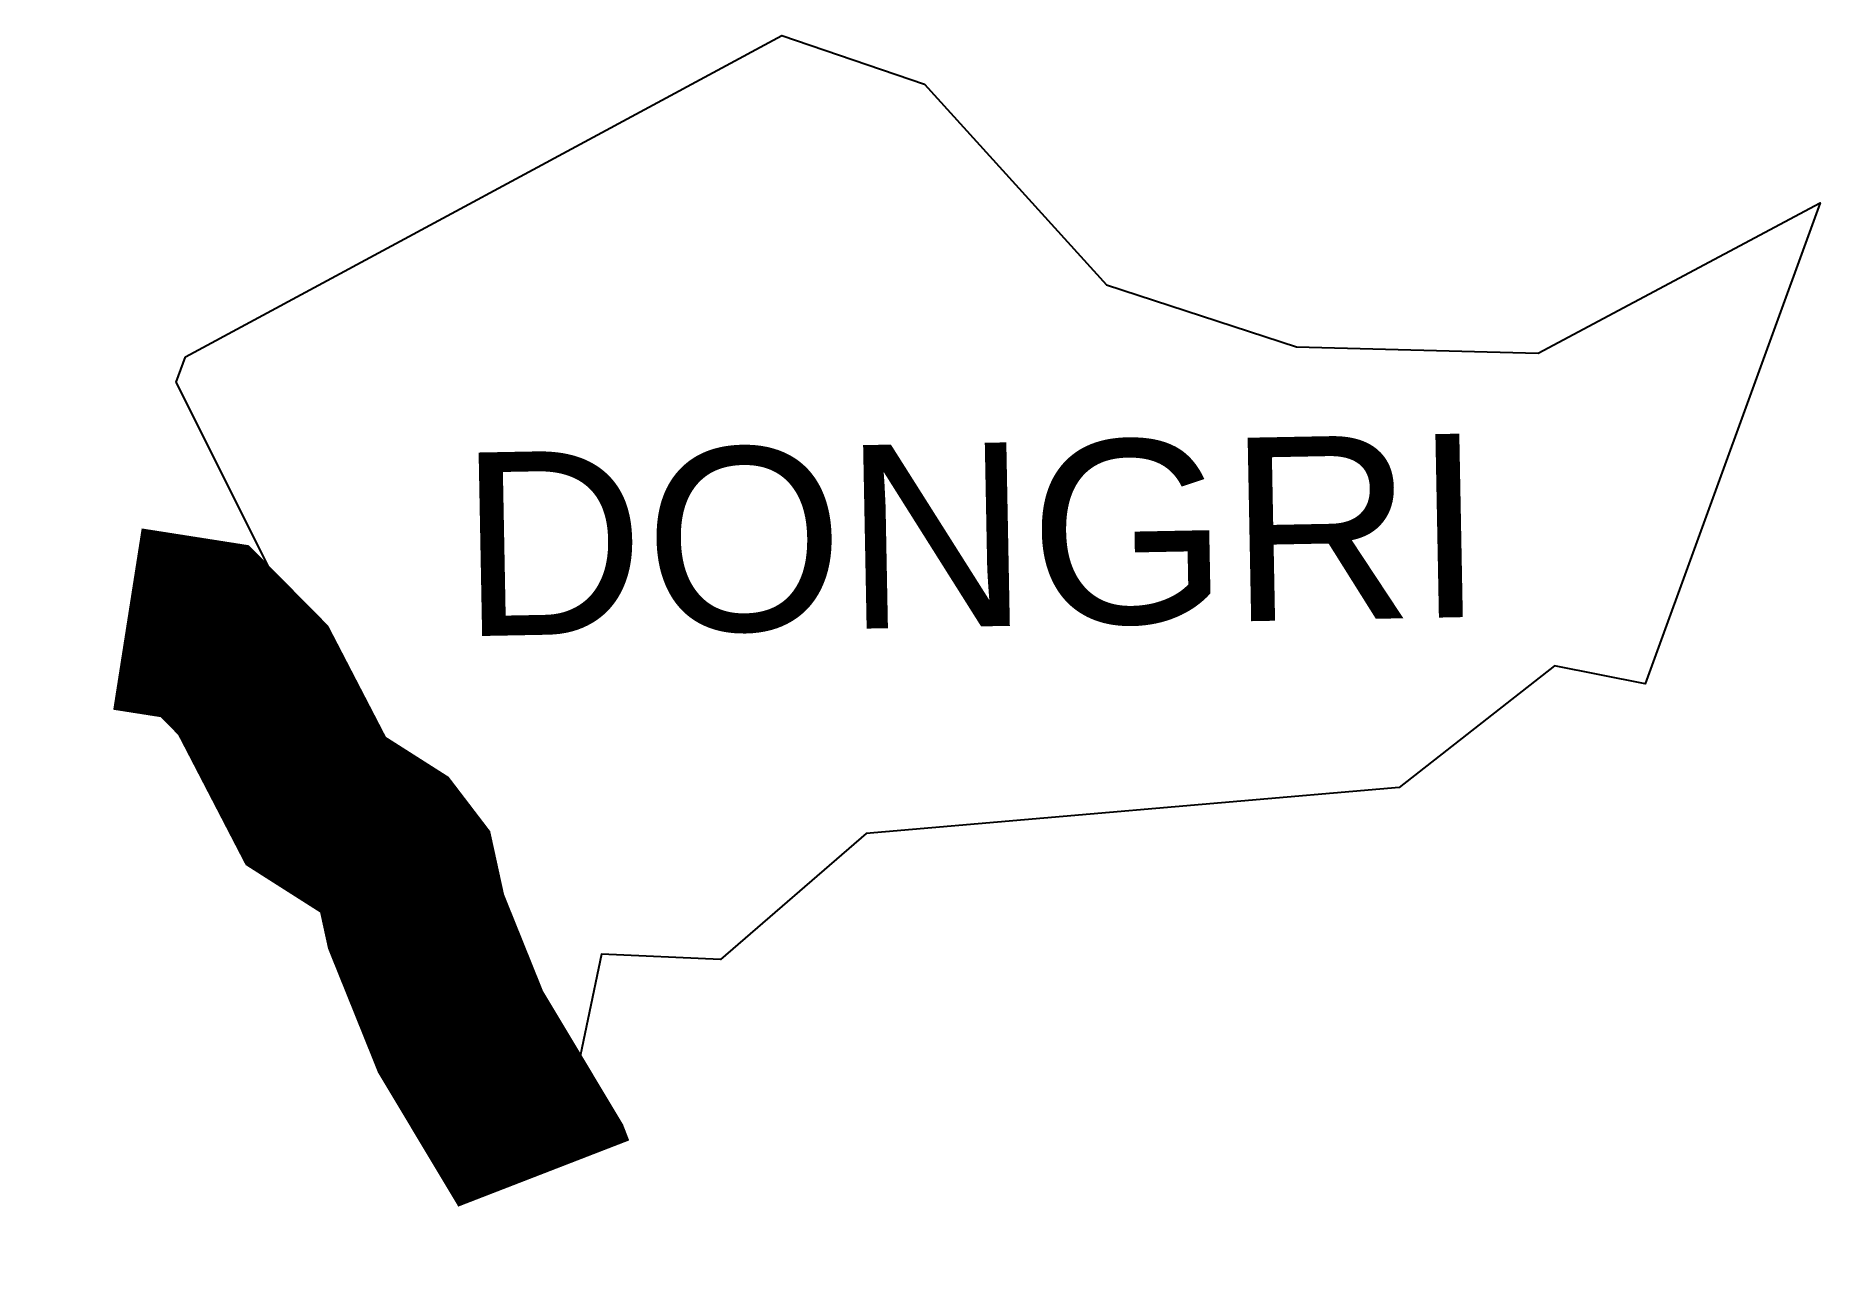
# Model space of a CAD drawing. Header units: metres. Extents: x 284798 to 285284, y 2025955 to 2026290.
import ezdxf

# ---------------------------------------------------------------- set-up
doc = ezdxf.new("R2010")
doc.units = ezdxf.units.M
for name, color, linetype in [('NATURALLY PROTECTED', 3, 'Continuous'), ('village', 4, 'Continuous'), ('VILLAGE NAME', 250, 'Continuous')]:
    doc.layers.add(name, color=color, linetype=linetype)
doc.styles.get("Standard").update_dxf_attribs({"font": 'simplex.shx'})

msp = doc.modelspace()

# ---------------------------------------------------------------- linework, layer by layer
at = {"layer": 'NATURALLY PROTECTED', "flags": 128}
msp.add_lwpolyline([(284823.15, 2026131, 50, 50, 0), (284844.19, 2026127.7, 50, 50, 0), (284857.39, 2026114.34, 50, 50, 0), (284867.29, 2026095.25, 50, 50, 0), (284874.45, 2026081.44, 50, 50, 0), (284886.57, 2026073.72, 50, 50, 0), (284893.47, 2026069.33, 50, 50, 0), (284898.73, 2026062.44, 50, 50, 0), (284901.76, 2026048.6, 50, 50, 0), (284906.45, 2026036.97, 50, 50, 0), (284910.87, 2026026, 50, 50, 0), (284913.87, 2026018.55, 50, 50, 0), (284921.04, 2026006.59, 50, 50, 0), (284928.64, 2025993.9, 50, 50, 0), (284935.59, 2025982.31, 50, 50, 0), (284936.52, 2025979.91, 50, 50, 0)], format="xyseb", dxfattribs=at)
at = {"layer": 'village'}
msp.add_polyline3d([(284838.92, 2026202.43, 0), (285001.42, 2026289.97, 0), (285040.27, 2026276.74, 0), (285089.85, 2026222.04, 0), (285141.61, 2026205.18, 0), (285207.41, 2026203.5, 0), (285284.29, 2026244.43, 0), (285236.62, 2026113.32, 0), (285211.87, 2026118.24, 0), (285169.56, 2026085.07, 0), (285024.42, 2026072.61, 0), (284984.7, 2026038.22, 0), (284952.3, 2026039.68, 0), (284941.09, 2025986.28, 0), (284836.39, 2026195.52, 0)], close=True, dxfattribs=at)

# ---------------------------------------------------------------- texts
at = {"layer": 'VILLAGE NAME', "insert": (284913.08, 2026176.27), "char_height": 50, "attachment_point": 1, "rotation": 1.1028}
msp.add_mtext_dynamic_manual_height_columns('{\\fArial|b0|i0|c0|p34;DONGRI}', width=726.9295, gutter_width=543.74, heights=[0], dxfattribs=at)

doc.saveas('drawing.dxf')
